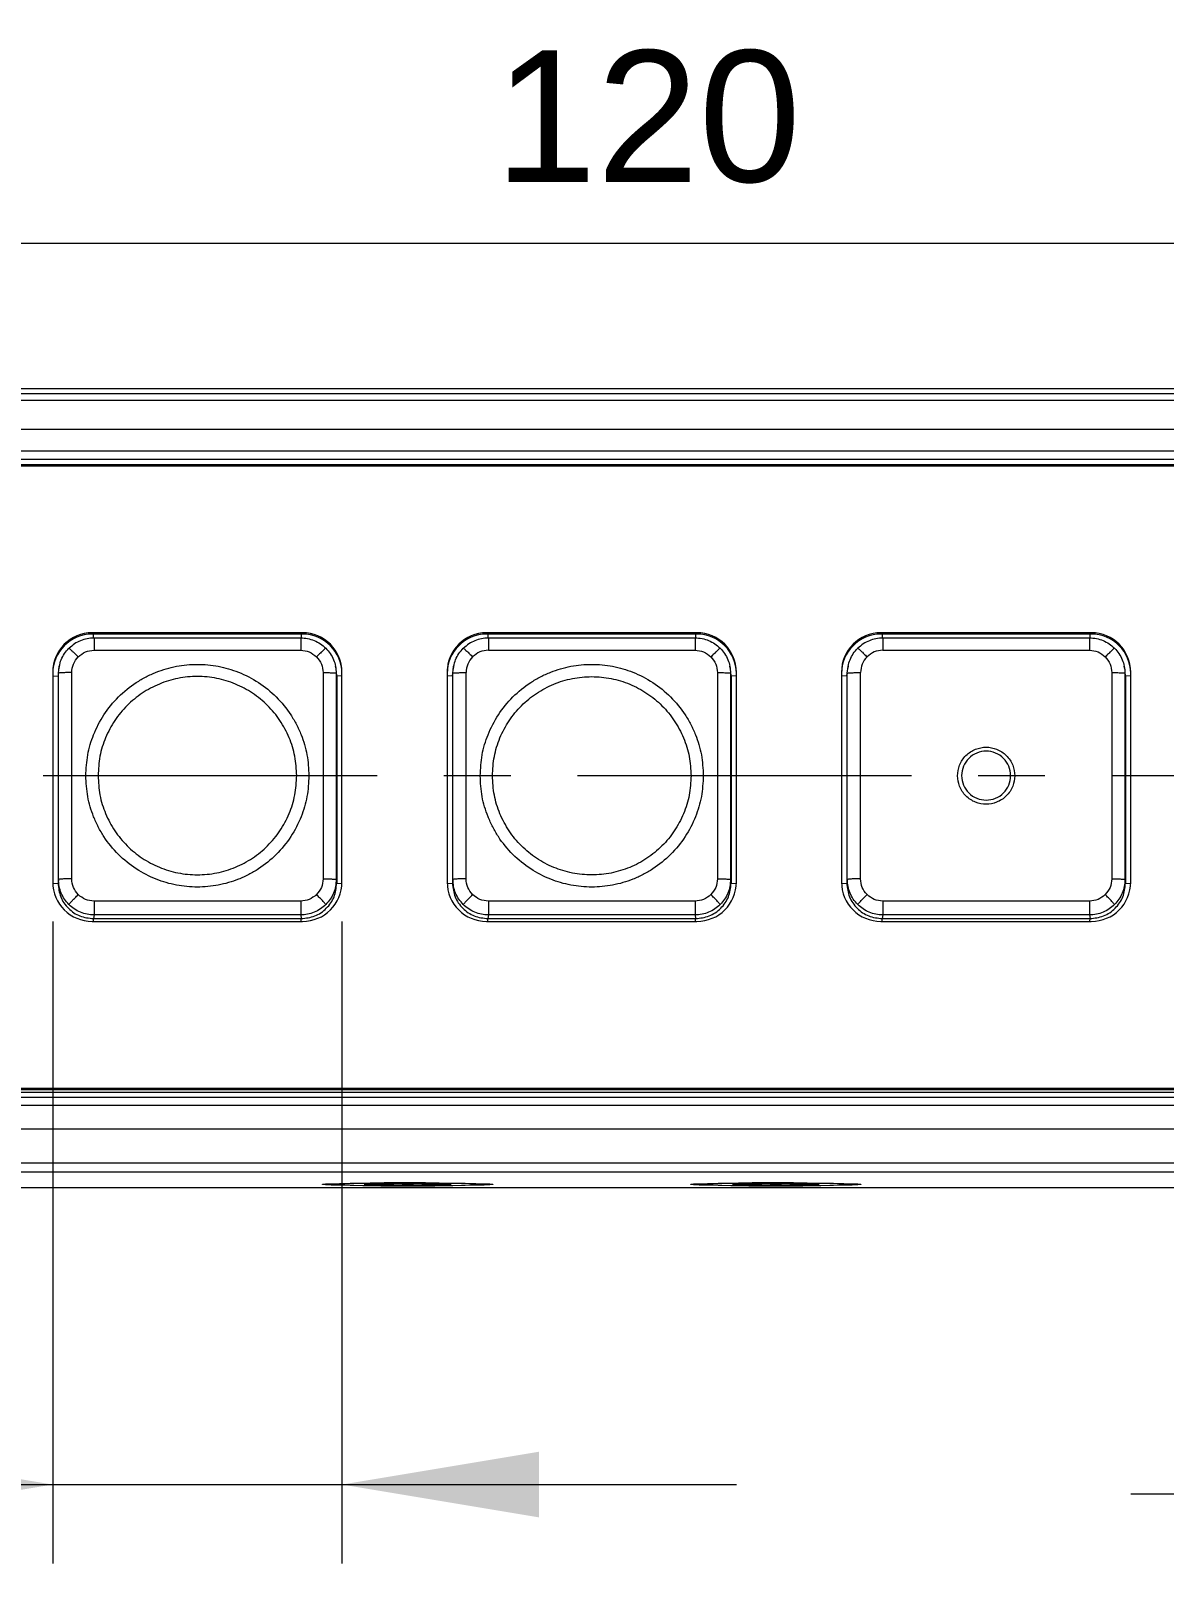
# Model space of a CAD drawing. Header units: millimetres. Extents: x -297 to 297, y -210 to 210.
# Drawn here: x -55.9 to -12.8, y -77.9 to -19.2 of the extents above; entities that cross this region are included whole.
import ezdxf

# ---------------------------------------------------------------- set-up
doc = ezdxf.new("R2010")
doc.units = ezdxf.units.MM
doc.linetypes.add('CENTERX2', pattern=[20.32, 12.7, -2.54, 2.54, -2.54])
doc.layers.get('0').update_dxf_attribs({"lineweight": 20})
doc.styles.add('标准', font='')
doc.styles.get('标准').set_extended_font_data('arial')
doc.dimstyles.new('标准', dxfattribs={"dimscale": 1.5, "dimtxt": 3.333333, "dimasz": 5, "dimexe": 2, "dimexo": 1, "dimgap": 1.5, "dimtad": 1, "dimdec": 1, "dimdsep": 46, "dimtxsty": '标准', "dimcen": 2.5, "dimdle": 10, "dimclrd": 256, "dimclre": 256, "dimclrt": 7, "dimadec": 0, "dimazin": 0, "dimtfac": 0.714286, "dimtdec": 1, "dimtmove": 0, "dimatfit": 3, "dimfxl": 0, "dimtolj": 1, "dimarcsym": 0})

# ---------------------------------------------------------------- blocks, each defined once
blk = doc.blocks.new('*X4')
at = {"lineweight": 0}
for points in [[(-94.551, -27.323), (-87.051, -26.073), (-87.051, -28.573)], [(25.37, -27.323), (17.87, -26.073), (17.87, -28.573)]]:
    blk.add_hatch(color=256, dxfattribs=at).paths.add_polyline_path(points, flags=0)
at = {"linetype": 'Continuous', "lineweight": 0}
for p, q in [((-94.551, -38.368), (-94.551, -24.323)), ((25.37, -38.368), (25.37, -24.323))]:
    blk.add_line(p, q, dxfattribs=at)
at = {"lineweight": 0}
blk.add_line((-94.551, -27.323), (25.37, -27.323), dxfattribs=at)
at = {"color": 7, "linetype": 'Continuous', "lineweight": 0, "insert": (-32.462, -22.522), "char_height": 5, "width": 21.1128, "attachment_point": 5, "style": '标准'}
blk.add_mtext('120', dxfattribs=at)
blk = doc.blocks.new('*X5')
at = {"lineweight": 0}
for points in [[(-55.091, -74.561), (-62.591, -73.311), (-62.591, -75.811)], [(-44.091, -74.561), (-36.591, -73.311), (-36.591, -75.811)]]:
    blk.add_hatch(color=256, dxfattribs=at).paths.add_polyline_path(points, flags=0)
at = {"linetype": 'Continuous', "lineweight": 0}
for p, q in [((-55.091, -53.128), (-55.091, -77.561)), ((-44.091, -53.128), (-44.091, -77.561))]:
    blk.add_line(p, q, dxfattribs=at)
at = {"lineweight": 0}
blk.add_line((-84.745, -74.561), (-29.091, -74.561), dxfattribs=at)
at = {"color": 7, "linetype": 'Continuous', "lineweight": 0, "insert": (-78.544, -69.76), "char_height": 5, "width": 24.80183, "attachment_point": 5, "style": '标准'}
blk.add_mtext('5-11', dxfattribs=at)
blk = doc.blocks.new('*X6')
at = {"lineweight": 0}
for points in [[(0.909, -74.933), (-6.591, -76.183), (-6.591, -73.683)], [(15.909, -74.933), (23.409, -76.183), (23.409, -73.683)]]:
    blk.add_hatch(color=256, dxfattribs=at).paths.add_polyline_path(points, flags=0)
at = {"linetype": 'Continuous', "lineweight": 0}
for p, q in [((0.909, -53.128), (0.909, -77.933)), ((15.909, -53.128), (15.909, -77.933))]:
    blk.add_line(p, q, dxfattribs=at)
at = {"lineweight": 0}
blk.add_line((30.909, -74.933), (-14.091, -74.933), dxfattribs=at)
at = {"color": 7, "linetype": 'Continuous', "lineweight": 0, "insert": (8.409, -70.131), "char_height": 5, "width": 27.21799, "attachment_point": 5, "style": '标准'}
blk.add_mtext('4-15', dxfattribs=at)

msp = doc.modelspace()

# ---------------------------------------------------------------- linework, layer by layer
at = {"color": 7, "linetype": 'Continuous', "lineweight": 15}
for p, q in [((18.372, -32.869), (-87.553, -32.869)), ((18.372, -32.87), (-87.553, -32.87)), ((-87.426, -33.039), (18.245, -33.039)), ((18.231, -33.31), (-87.412, -33.31)), ((-87.412, -34.402), (18.231, -34.402)), ((18.235, -35.753), (-87.418, -35.753)), ((-87.417, -35.543), (18.234, -35.543)), ((18.235, -35.24), (-87.416, -35.24)), ((18.209, -35.805), (-87.391, -35.805)), ((-45.591, -42.146), (-53.591, -42.146)), ((-53.591, -42.146), (-53.591, -42.198)), ((-45.591, -42.198), (-53.591, -42.198)), ((-45.591, -42.198), (-45.591, -42.146)), ((-30.591, -42.146), (-38.591, -42.146)), ((-38.591, -42.146), (-38.591, -42.198)), ((-30.591, -42.198), (-38.591, -42.198)), ((-30.591, -42.198), (-30.591, -42.146)), ((-15.591, -42.146), (-23.591, -42.146)), ((-23.591, -42.146), (-23.591, -42.198)), ((-15.591, -42.198), (-23.591, -42.198)), ((-15.591, -42.198), (-15.591, -42.146)), ((-53.52, -42.34), (-53.52, -42.355)), ((-53.52, -42.34), (-45.661, -42.34)), ((-53.52, -42.813), (-45.661, -42.813)), ((-45.661, -42.34), (-45.661, -42.813)), ((-38.52, -42.355), (-38.52, -42.34)), ((-38.52, -42.34), (-30.661, -42.34)), ((-38.52, -42.813), (-30.661, -42.813)), ((-30.661, -42.34), (-30.661, -42.813)), ((-23.52, -42.355), (-23.52, -42.34)), ((-23.52, -42.34), (-15.661, -42.34)), ((-23.52, -42.813), (-15.661, -42.813)), ((-15.661, -42.34), (-15.661, -42.813)), ((-54.844, -43.423), (-54.865, -43.525)), ((-44.316, -43.525), (-44.337, -43.423)), ((-39.844, -43.423), (-39.865, -43.526)), ((-29.316, -43.526), (-29.337, -43.423)), ((-24.844, -43.423), (-24.865, -43.526)), ((-14.316, -43.526), (-14.337, -43.423)), ((-55.091, -43.644), (-55.091, -51.633)), ((-54.891, -43.788), (-54.891, -51.677)), ((-54.87, -51.537), (-54.87, -43.688)), ((-54.37, -51.511), (-54.37, -43.662)), ((-44.811, -43.662), (-44.811, -51.511)), ((-44.311, -43.688), (-44.311, -51.537)), ((-44.311, -43.688), (-44.291, -43.788)), ((-44.291, -43.788), (-44.291, -51.677)), ((-44.091, -51.633), (-44.091, -43.644)), ((-40.091, -43.644), (-40.091, -51.633)), ((-39.891, -43.788), (-39.87, -43.688)), ((-39.891, -43.788), (-39.891, -51.677)), ((-39.87, -51.537), (-39.87, -43.688)), ((-39.37, -51.511), (-39.37, -43.662)), ((-29.811, -43.662), (-29.811, -51.511)), ((-29.311, -43.688), (-29.311, -51.537)), ((-29.311, -43.688), (-29.291, -43.788)), ((-29.291, -43.788), (-29.291, -51.677)), ((-29.091, -51.633), (-29.091, -43.644)), ((-25.091, -43.644), (-25.091, -51.633)), ((-24.891, -43.788), (-24.87, -43.688)), ((-24.891, -43.788), (-24.891, -51.677)), ((-24.87, -51.537), (-24.87, -43.688)), ((-24.37, -51.511), (-24.37, -43.662)), ((-14.811, -43.662), (-14.811, -51.511)), ((-14.311, -43.688), (-14.311, -51.537)), ((-14.311, -43.688), (-14.291, -43.788)), ((-14.291, -43.788), (-14.291, -51.677)), ((-14.091, -51.633), (-14.091, -43.644)), ((-54.87, -51.537), (-54.891, -51.677)), ((-44.311, -51.537), (-44.291, -51.677)), ((-39.87, -51.537), (-39.891, -51.677)), ((-29.311, -51.537), (-29.291, -51.677)), ((-24.87, -51.537), (-24.891, -51.677)), ((-14.311, -51.537), (-14.291, -51.677)), ((-53.52, -52.36), (-53.52, -52.885)), ((-45.661, -52.36), (-53.52, -52.36)), ((-45.661, -52.36), (-45.661, -52.885)), ((-38.52, -52.36), (-38.52, -52.885)), ((-30.661, -52.36), (-38.52, -52.36)), ((-30.661, -52.36), (-30.661, -52.885)), ((-23.52, -52.36), (-23.52, -52.885)), ((-15.661, -52.36), (-23.52, -52.36)), ((-15.661, -52.36), (-15.661, -52.885)), ((-53.591, -53.131), (-45.591, -53.131)), ((-53.52, -52.885), (-53.541, -53.026)), ((-53.541, -53.026), (-45.64, -53.026)), ((-45.661, -52.885), (-53.52, -52.885)), ((-45.661, -52.885), (-45.64, -53.026)), ((-38.591, -53.131), (-30.591, -53.131)), ((-38.52, -52.885), (-38.541, -53.026)), ((-38.541, -53.026), (-30.64, -53.026)), ((-30.661, -52.885), (-38.52, -52.885)), ((-30.661, -52.885), (-30.64, -53.026)), ((-23.591, -53.131), (-15.591, -53.131)), ((-23.52, -52.885), (-23.541, -53.026)), ((-23.541, -53.026), (-15.64, -53.026)), ((-15.661, -52.885), (-23.52, -52.885)), ((-15.661, -52.885), (-15.64, -53.026)), ((-87.391, -59.472), (18.209, -59.472)), ((-87.391, -59.524), (18.209, -59.524)), ((18.195, -59.637), (-87.37, -59.637)), ((18.195, -59.826), (-87.37, -59.826)), ((-87.37, -60.129), (18.193, -60.129)), ((18.189, -61.035), (-87.37, -61.035)), ((18.207, -62.679), (-87.388, -62.679)), ((-87.37, -62.313), (18.189, -62.313)), ((-88.26, -63.261), (19.079, -63.261)), ((-42.815, -63.117), (-43.242, -63.129)), ((-43.242, -63.129), (-42.142, -63.141)), ((-42.142, -63.141), (-42.836, -63.16)), ((-42.836, -63.16), (-42.159, -63.167)), ((-41.716, -63.129), (-42.815, -63.117)), ((-42.159, -63.141), (-42.159, -63.167)), ((-42.159, -63.167), (-41.465, -63.148)), ((-42.142, -63.124), (-42.142, -63.141)), ((-41.022, -63.11), (-41.716, -63.129)), ((-41.465, -63.122), (-41.465, -63.148)), ((-41.465, -63.148), (-40.366, -63.16)), ((-41.039, -63.11), (-41.039, -63.136)), ((-41.039, -63.136), (-40.345, -63.117)), ((-39.939, -63.149), (-41.039, -63.136)), ((-40.345, -63.117), (-41.022, -63.11)), ((-40.366, -63.144), (-40.366, -63.16)), ((-40.366, -63.16), (-39.939, -63.149)), ((-28.815, -63.117), (-29.242, -63.129)), ((-29.242, -63.129), (-28.142, -63.141)), ((-28.142, -63.141), (-28.836, -63.16)), ((-28.836, -63.16), (-28.159, -63.167)), ((-27.716, -63.129), (-28.815, -63.117)), ((-28.159, -63.141), (-28.159, -63.167)), ((-28.159, -63.167), (-27.465, -63.148)), ((-28.142, -63.124), (-28.142, -63.141)), ((-27.022, -63.11), (-27.716, -63.129)), ((-27.465, -63.122), (-27.465, -63.148)), ((-27.465, -63.148), (-26.366, -63.16)), ((-27.039, -63.11), (-27.039, -63.136)), ((-27.039, -63.136), (-26.345, -63.117)), ((-25.939, -63.149), (-27.039, -63.136)), ((-26.345, -63.117), (-27.022, -63.11)), ((-26.366, -63.144), (-26.366, -63.16)), ((-26.366, -63.16), (-25.939, -63.149))]:
    msp.add_line(p, q, dxfattribs=at)
at = {"color": 8, "linetype": 'Continuous', "lineweight": 15}
for p, q in [((-53.54, -42.33), (-53.54, -42.198)), ((-45.641, -42.198), (-45.641, -42.33)), ((-38.54, -42.198), (-38.54, -42.33)), ((-30.641, -42.198), (-30.641, -42.33)), ((-23.54, -42.198), (-23.54, -42.33)), ((-15.641, -42.198), (-15.641, -42.33)), ((-53.52, -42.355), (-53.52, -42.813)), ((-38.52, -42.355), (-38.52, -42.813)), ((-23.52, -42.355), (-23.52, -42.813)), ((-54.87, -43.688), (-54.844, -43.425)), ((-39.87, -43.688), (-39.844, -43.425)), ((-24.87, -43.688), (-24.844, -43.425)), ((-55.091, -43.799), (-54.891, -43.788)), ((-44.091, -43.799), (-44.291, -43.788)), ((-39.891, -43.788), (-40.091, -43.799)), ((-29.091, -43.799), (-29.291, -43.788)), ((-24.891, -43.788), (-25.091, -43.799)), ((-14.091, -43.799), (-14.291, -43.788)), ((-55.091, -51.687), (-54.891, -51.677)), ((-44.291, -51.677), (-44.091, -51.687)), ((-40.091, -51.687), (-39.891, -51.677)), ((-29.291, -51.677), (-29.091, -51.687)), ((-25.091, -51.687), (-24.891, -51.677)), ((-14.291, -51.677), (-14.091, -51.687)), ((-53.54, -53.131), (-53.541, -53.026)), ((-45.641, -53.131), (-45.64, -53.026)), ((-38.54, -53.131), (-38.541, -53.026)), ((-30.641, -53.131), (-30.64, -53.026)), ((-23.54, -53.131), (-23.541, -53.026)), ((-15.641, -53.131), (-15.64, -53.026)), ((-44.325, -63.138), (-44.32, -63.142)), ((-30.325, -63.138), (-30.32, -63.142))]:
    msp.add_line(p, q, dxfattribs=at)
at = {"color": 7, "linetype": 'CENTERX2', "lineweight": 0}
msp.add_line((-96.092, -47.583), (27.27, -47.583), dxfattribs=at)
at = {"color": 7, "linetype": 'Continuous', "lineweight": 15}
for points in [[(-41.591, -63.082), (-40.993, -63.083), (-40.416, -63.086), (-39.88, -63.09), (-39.401, -63.097), (-38.997, -63.104), (-38.681, -63.113), (-38.465, -63.123), (-38.354, -63.133), (-38.354, -63.144), (-38.465, -63.154), (-38.681, -63.164), (-38.997, -63.173), (-39.401, -63.181), (-39.88, -63.187), (-40.416, -63.191), (-40.993, -63.194), (-41.591, -63.195), (-42.188, -63.194), (-42.765, -63.191), (-43.301, -63.187), (-43.78, -63.181), (-44.184, -63.173), (-44.5, -63.164), (-44.716, -63.154), (-44.827, -63.144), (-44.827, -63.133), (-44.716, -63.123), (-44.5, -63.113), (-44.184, -63.104), (-43.78, -63.097), (-43.301, -63.09), (-42.765, -63.086), (-42.188, -63.083), (-41.591, -63.082)], [(-27.591, -63.082), (-26.993, -63.083), (-26.416, -63.086), (-25.88, -63.09), (-25.401, -63.097), (-24.997, -63.104), (-24.681, -63.113), (-24.465, -63.123), (-24.354, -63.133), (-24.354, -63.144), (-24.465, -63.154), (-24.681, -63.164), (-24.997, -63.173), (-25.401, -63.181), (-25.88, -63.187), (-26.416, -63.191), (-26.993, -63.194), (-27.591, -63.195), (-28.188, -63.194), (-28.765, -63.191), (-29.301, -63.187), (-29.78, -63.181), (-30.184, -63.173), (-30.5, -63.164), (-30.716, -63.154), (-30.827, -63.144), (-30.827, -63.133), (-30.716, -63.123), (-30.5, -63.113), (-30.184, -63.104), (-29.78, -63.097), (-29.301, -63.09), (-28.765, -63.086), (-28.188, -63.083), (-27.591, -63.082)]]:
    msp.add_lwpolyline(points, dxfattribs=at)
at = {"color": 8, "linetype": 'Continuous', "lineweight": 15}
for points in [[(-38.858, -63.141), (-38.856, -63.139), (-38.909, -63.129), (-38.97, -63.125)], [(-24.858, -63.141), (-24.856, -63.139), (-24.909, -63.129), (-24.97, -63.125)]]:
    msp.add_lwpolyline(points, dxfattribs=at)
at = {"color": 7, "linetype": 'Continuous', "lineweight": 15}
for centre, radius, start, end in [((-53.592, -43.645), 1.499, 89.96077, 179.96061), ((-53.592, -43.697), 1.499, 89.96075, 179.96062), ((-45.589, -43.645), 1.499, 0.03936, 90.03923), ((-45.589, -43.697), 1.499, 0.03934, 90.03925), ((-38.592, -43.645), 1.499, 89.96076, 179.96067), ((-38.592, -43.697), 1.499, 89.96074, 179.96068), ((-30.589, -43.645), 1.499, 0.03933, 90.03924), ((-30.589, -43.697), 1.499, 0.03932, 90.03926), ((-23.592, -43.645), 1.499, 89.96077, 179.96064), ((-23.592, -43.697), 1.499, 89.96075, 179.96066), ((-15.589, -43.645), 1.499, 0.03939, 90.03923), ((-15.589, -43.697), 1.499, 0.03938, 90.03925), ((-53.592, -51.632), 1.499, 180.03938, 270.03924), ((-45.589, -51.632), 1.499, 269.96076, 359.96065), ((-38.592, -51.632), 1.499, 180.03932, 270.03925), ((-30.589, -51.632), 1.499, 269.96075, 359.96068), ((-23.592, -51.632), 1.499, 180.03935, 270.03924), ((-15.589, -51.632), 1.499, 269.96076, 359.96062), ((-41.675, -121.573), 58.495, 88.48811, 92.59639), ((-41.601, 2.931), 66.129, 267.64382, 272.37767), ((-40.234, -92.811), 29.713, 87.56073, 89.80298), ((-27.675, -121.573), 58.495, 88.48811, 92.59639), ((-27.601, 2.931), 66.129, 267.64382, 272.37767), ((-26.234, -92.811), 29.713, 87.56074, 89.80298)]:
    msp.add_arc(centre, radius, start, end, dxfattribs=at)
for centre, start_param, end_param in [((-53.591, -43.699), 0, 1.570796), ((-45.591, -43.699), 4.712389, 6.283185), ((-38.591, -43.699), 0, 1.570796), ((-30.591, -43.699), 4.712389, 6.283185), ((-23.591, -43.699), 0, 1.570796), ((-15.591, -43.699), 4.712389, 6.283185)]:
    msp.add_ellipse(centre, major_axis=(0, 1.501), ratio=0.999505, start_param=start_param, end_param=end_param, dxfattribs=at)
for points, knots in [([(-54.844, -43.425), (-54.822, -43.339), (-54.778, -43.168), (-54.651, -42.932), (-54.534, -42.8), (-54.475, -42.734)], [0, 0, 0, 0, 146.177572, 292.355074, 438.533016, 438.533016, 438.533016, 438.533016]), ([(-54.475, -42.734), (-54.468, -42.738), (-54.453, -42.745), (-54.359, -42.83), (-54.243, -42.941), (-54.162, -43.021), (-54.121, -43.061)], [0, 0, 0, 0, 153.736621, 307.371259, 428.573171, 549.703902, 549.703902, 549.703902, 549.703902]), ([(-53.52, -42.346), (-53.608, -42.351), (-53.783, -42.361), (-54.035, -42.441), (-54.27, -42.562), (-54.401, -42.679), (-54.467, -42.737)], [0, 0, 0, 0, 136.649796, 273.29645, 409.956512, 546.646532, 546.646532, 546.646532, 546.646532]), ([(-54.121, -43.061), (-54.034, -42.99), (-53.858, -42.848), (-53.633, -42.824), (-53.52, -42.813)], [0, 0, 0, 0, 154.171976, 308.346645, 308.346645, 308.346645, 308.346645]), ([(-45.661, -42.34), (-45.572, -42.344), (-45.395, -42.354), (-45.141, -42.435), (-44.904, -42.558), (-44.772, -42.675), (-44.706, -42.734)], [0, 0, 0, 0, 122.162392, 244.324118, 366.486299, 488.648618, 488.648618, 488.648618, 488.648618]), ([(-45.661, -42.813), (-45.548, -42.824), (-45.323, -42.848), (-45.147, -42.99), (-45.06, -43.061)], [0, 0, 0, 0, 138.440389, 276.877655, 276.877655, 276.877655, 276.877655]), ([(-44.706, -42.734), (-44.713, -42.738), (-44.728, -42.745), (-44.822, -42.83), (-44.938, -42.941), (-45.019, -43.021), (-45.06, -43.061)], [0, 0, 0, 0, 135.994338, 271.898366, 379.113014, 486.263927, 486.263927, 486.263927, 486.263927]), ([(-44.706, -42.734), (-44.647, -42.8), (-44.529, -42.932), (-44.406, -43.169), (-44.326, -43.423), (-44.316, -43.599), (-44.311, -43.688)], [0, 0, 0, 0, 121.93523, 243.870568, 365.805762, 487.741167, 487.741167, 487.741167, 487.741167]), ([(-39.844, -43.425), (-39.822, -43.339), (-39.778, -43.168), (-39.651, -42.932), (-39.534, -42.8), (-39.475, -42.734)], [0, 0, 0, 0, 119.683326, 239.366732, 359.050033, 359.050033, 359.050033, 359.050033]), ([(-39.475, -42.734), (-39.468, -42.738), (-39.453, -42.745), (-39.359, -42.83), (-39.243, -42.941), (-39.162, -43.021), (-39.121, -43.061)], [0, 0, 0, 0, 127.821725, 255.558732, 356.329986, 457.041674, 457.041674, 457.041674, 457.041674]), ([(-38.52, -42.346), (-38.608, -42.351), (-38.783, -42.361), (-39.035, -42.441), (-39.27, -42.562), (-39.401, -42.679), (-39.467, -42.737)], [0, 0, 0, 0, 113.40444, 226.806073, 340.218655, 453.656587, 453.656587, 453.656587, 453.656587]), ([(-38.52, -42.813), (-38.633, -42.824), (-38.858, -42.848), (-39.034, -42.99), (-39.121, -43.061)], [0, 0, 0, 0, 128.291947, 256.581149, 256.581149, 256.581149, 256.581149]), ([(-30.661, -42.34), (-30.572, -42.344), (-30.395, -42.354), (-30.141, -42.435), (-29.904, -42.558), (-29.772, -42.675), (-29.706, -42.734)], [0, 0, 0, 0, 105.164675, 210.329137, 315.493815, 420.658468, 420.658468, 420.658468, 420.658468]), ([(-30.661, -42.813), (-30.548, -42.824), (-30.323, -42.848), (-30.147, -42.99), (-30.06, -43.061)], [0, 0, 0, 0, 119.575141, 239.147725, 239.147725, 239.147725, 239.147725]), ([(-29.706, -42.734), (-29.713, -42.738), (-29.728, -42.745), (-29.822, -42.83), (-29.938, -42.941), (-30.019, -43.021), (-30.06, -43.061)], [0, 0, 0, 0, 117.700125, 235.322241, 328.113893, 420.850698, 420.850698, 420.850698, 420.850698]), ([(-29.706, -42.734), (-29.647, -42.8), (-29.529, -42.932), (-29.406, -43.169), (-29.326, -43.423), (-29.316, -43.599), (-29.311, -43.688)], [0, 0, 0, 0, 106.011929, 212.023951, 318.035902, 424.048001, 424.048001, 424.048001, 424.048001]), ([(-24.844, -43.425), (-24.822, -43.339), (-24.778, -43.168), (-24.651, -42.932), (-24.534, -42.8), (-24.475, -42.734)], [0, 0, 0, 0, 105.004455, 210.009035, 315.013522, 315.013522, 315.013522, 315.013522]), ([(-24.475, -42.734), (-24.468, -42.738), (-24.453, -42.745), (-24.359, -42.83), (-24.243, -42.941), (-24.162, -43.021), (-24.121, -43.061)], [0, 0, 0, 0, 115.098859, 230.121285, 320.862442, 411.549658, 411.549658, 411.549658, 411.549658]), ([(-23.52, -42.346), (-23.608, -42.351), (-23.783, -42.361), (-24.035, -42.441), (-24.27, -42.562), (-24.401, -42.679), (-24.467, -42.737)], [0, 0, 0, 0, 102.038973, 204.075239, 306.121198, 408.190126, 408.190126, 408.190126, 408.190126]), ([(-23.52, -42.813), (-23.633, -42.824), (-23.858, -42.848), (-24.034, -42.99), (-24.121, -43.061)], [0, 0, 0, 0, 116.059721, 232.116823, 232.116823, 232.116823, 232.116823]), ([(-15.661, -42.34), (-15.572, -42.344), (-15.395, -42.354), (-15.141, -42.435), (-14.904, -42.558), (-14.772, -42.675), (-14.706, -42.734)], [0, 0, 0, 0, 103.213763, 206.428019, 309.641645, 412.855426, 412.855426, 412.855426, 412.855426]), ([(-15.661, -42.813), (-15.548, -42.824), (-15.323, -42.848), (-15.147, -42.99), (-15.06, -43.061)], [0, 0, 0, 0, 117.61198, 235.221906, 235.221906, 235.221906, 235.221906]), ([(-14.706, -42.734), (-14.713, -42.738), (-14.728, -42.745), (-14.822, -42.83), (-14.938, -42.941), (-15.019, -43.021), (-15.06, -43.061)], [0, 0, 0, 0, 116.4616, 232.845942, 324.661207, 416.422549, 416.422549, 416.422549, 416.422549]), ([(-14.706, -42.734), (-14.647, -42.8), (-14.529, -42.932), (-14.406, -43.169), (-14.326, -43.423), (-14.316, -43.599), (-14.311, -43.688)], [0, 0, 0, 0, 105.289366, 210.578416, 315.867515, 421.156834, 421.156834, 421.156834, 421.156834]), ([(-54.37, -43.662), (-54.359, -43.549), (-54.336, -43.324), (-54.193, -43.149), (-54.121, -43.061)], [0, 0, 0, 0, 155.397193, 310.791164, 310.791164, 310.791164, 310.791164]), ([(-53.833, -47.586), (-53.819, -47.32), (-53.79, -46.787), (-53.551, -45.999), (-53.164, -45.247), (-52.612, -44.569), (-52.045, -44.109), (-51.546, -43.818), (-51.043, -43.589), (-50.39, -43.398), (-49.591, -43.325), (-48.791, -43.398), (-48.001, -43.629), (-47.248, -44.019), (-46.569, -44.569), (-46.109, -45.136), (-45.817, -45.634), (-45.589, -46.136), (-45.39, -46.787), (-45.362, -47.32), (-45.348, -47.586)], [0, 0, 0, 0, 136.657599, 273.268023, 419.709677, 569.259359, 718.808725, 792.078574, 865.43843, 1002.02847, 1138.709068, 1275.298881, 1411.979447, 1558.42127, 1707.97076, 1857.52024, 1930.790161, 2004.15007, 2140.716466, 2277.419646, 2277.419646, 2277.419646, 2277.419646]), ([(-45.06, -43.061), (-44.988, -43.149), (-44.845, -43.324), (-44.822, -43.549), (-44.811, -43.662)], [0, 0, 0, 0, 138.34829, 276.699447, 276.699447, 276.699447, 276.699447]), ([(-39.121, -43.061), (-39.193, -43.149), (-39.336, -43.324), (-39.359, -43.549), (-39.37, -43.662)], [0, 0, 0, 0, 129.82394, 259.65081, 259.65081, 259.65081, 259.65081]), ([(-38.833, -47.586), (-38.819, -47.32), (-38.79, -46.787), (-38.551, -45.999), (-38.164, -45.247), (-37.612, -44.569), (-37.045, -44.109), (-36.546, -43.818), (-36.043, -43.589), (-35.39, -43.398), (-34.591, -43.325), (-33.791, -43.398), (-33.001, -43.629), (-32.248, -44.019), (-31.569, -44.569), (-31.109, -45.136), (-30.817, -45.634), (-30.589, -46.136), (-30.39, -46.787), (-30.362, -47.32), (-30.348, -47.586)], [0, 0, 0, 0, 116.9836, 233.926721, 359.285897, 487.305392, 615.324872, 678.0464, 740.845009, 857.770593, 974.773861, 1091.699457, 1208.702756, 1334.061937, 1462.081418, 1590.100912, 1652.822419, 1715.62104, 1832.526548, 1949.549148, 1949.549148, 1949.549148, 1949.549148]), ([(-30.06, -43.061), (-29.988, -43.149), (-29.845, -43.324), (-29.822, -43.549), (-29.811, -43.662)], [0, 0, 0, 0, 120.215697, 240.434106, 240.434106, 240.434106, 240.434106]), ([(-24.121, -43.061), (-24.193, -43.149), (-24.336, -43.324), (-24.359, -43.549), (-24.37, -43.662)], [0, 0, 0, 0, 117.425366, 234.853166, 234.853166, 234.853166, 234.853166]), ([(-15.06, -43.061), (-14.988, -43.149), (-14.845, -43.324), (-14.822, -43.549), (-14.811, -43.662)], [0, 0, 0, 0, 119.083214, 238.168897, 238.168897, 238.168897, 238.168897]), ([(-54.37, -43.662), (-54.436, -43.662), (-54.566, -43.663), (-54.731, -43.669), (-54.846, -43.677), (-54.862, -43.684), (-54.87, -43.688)], [0, 0, 0, 0, 138.824764, 277.650809, 416.475036, 555.300567, 555.300567, 555.300567, 555.300567]), ([(-45.813, -47.583), (-45.827, -47.336), (-45.855, -46.843), (-46.08, -46.13), (-46.429, -45.474), (-46.902, -44.899), (-47.478, -44.426), (-48.136, -44.076), (-48.849, -43.859), (-49.591, -43.787), (-50.332, -43.859), (-51.045, -44.076), (-51.703, -44.426), (-52.279, -44.899), (-52.752, -45.474), (-53.101, -46.13), (-53.326, -46.843), (-53.354, -47.336), (-53.368, -47.583)], [0, 0, 0, 0, 123.273674, 246.54731, 369.820936, 493.094609, 616.368282, 739.641918, 862.915583, 986.189149, 1109.46287, 1232.736534, 1356.010308, 1479.28386, 1602.557435, 1725.831134, 1849.104815, 1972.378489, 1972.378489, 1972.378489, 1972.378489]), ([(-44.811, -43.662), (-44.745, -43.662), (-44.615, -43.663), (-44.45, -43.669), (-44.335, -43.677), (-44.319, -43.684), (-44.311, -43.688)], [0, 0, 0, 0, 122.467636, 244.935826, 367.402413, 489.870029, 489.870029, 489.870029, 489.870029]), ([(-39.87, -43.688), (-39.862, -43.684), (-39.846, -43.677), (-39.731, -43.669), (-39.566, -43.663), (-39.436, -43.662), (-39.37, -43.662)], [0, 0, 0, 0, 115.978926, 231.956607, 347.935963, 463.914794, 463.914794, 463.914794, 463.914794]), ([(-38.368, -47.589), (-38.354, -47.342), (-38.326, -46.848), (-38.101, -46.136), (-37.752, -45.48), (-37.279, -44.904), (-36.703, -44.432), (-36.045, -44.081), (-35.332, -43.865), (-34.591, -43.792), (-33.849, -43.865), (-33.136, -44.081), (-32.478, -44.432), (-31.902, -44.904), (-31.429, -45.48), (-31.08, -46.136), (-30.855, -46.848), (-30.827, -47.342), (-30.813, -47.589)], [0, 0, 0, 0, 108.285889, 216.57175, 324.857632, 433.1435, 541.429366, 649.715256, 758.001144, 866.287016, 974.572888, 1082.858775, 1191.144666, 1299.430532, 1407.7164, 1516.002282, 1624.288143, 1732.574032, 1732.574032, 1732.574032, 1732.574032]), ([(-29.811, -43.662), (-29.745, -43.662), (-29.615, -43.663), (-29.45, -43.669), (-29.335, -43.677), (-29.319, -43.684), (-29.311, -43.688)], [0, 0, 0, 0, 106.960829, 213.922142, 320.88191, 427.842826, 427.842826, 427.842826, 427.842826]), ([(-24.87, -43.688), (-24.862, -43.684), (-24.846, -43.677), (-24.731, -43.669), (-24.566, -43.663), (-24.436, -43.662), (-24.37, -43.662)], [0, 0, 0, 0, 104.865462, 209.730041, 314.595993, 419.461471, 419.461471, 419.461471, 419.461471]), ([(-14.811, -43.662), (-14.745, -43.662), (-14.615, -43.663), (-14.45, -43.669), (-14.335, -43.677), (-14.319, -43.684), (-14.311, -43.688)], [0, 0, 0, 0, 106.607604, 213.216193, 319.823385, 426.431578, 426.431578, 426.431578, 426.431578]), ([(-20.677, -47.586), (-20.662, -47.45), (-20.64, -47.239), (-20.504, -46.986), (-20.364, -46.814), (-20.191, -46.673), (-19.938, -46.542), (-19.591, -46.475), (-19.243, -46.542), (-18.99, -46.673), (-18.817, -46.814), (-18.677, -46.986), (-18.541, -47.239), (-18.519, -47.45), (-18.504, -47.586)], [0, 0, 0, 0, 149.044402, 230.039878, 311.231526, 392.226939, 473.418608, 622.462995, 771.507382, 852.503014, 933.694587, 1014.690221, 1095.881915, 1244.926317, 1244.926317, 1244.926317, 1244.926317]), ([(-18.658, -47.584), (-18.672, -47.462), (-18.7, -47.218), (-18.916, -46.909), (-19.224, -46.701), (-19.591, -46.629), (-19.957, -46.701), (-20.265, -46.909), (-20.481, -47.218), (-20.509, -47.462), (-20.523, -47.584)], [0, 0, 0, 0, 106.211591, 212.42313, 318.634717, 424.846503, 531.058021, 637.269609, 743.481147, 849.692738, 849.692738, 849.692738, 849.692738]), ([(-45.348, -47.586), (-45.362, -47.853), (-45.391, -48.385), (-45.63, -49.173), (-46.017, -49.926), (-46.569, -50.603), (-47.137, -51.064), (-47.635, -51.355), (-48.138, -51.583), (-48.791, -51.774), (-49.59, -51.848), (-50.39, -51.774), (-51.18, -51.543), (-51.933, -51.154), (-52.612, -50.604), (-53.073, -50.037), (-53.364, -49.539), (-53.592, -49.036), (-53.791, -48.385), (-53.819, -47.853), (-53.833, -47.586)], [0, 0, 0, 0, 141.074835, 282.100906, 433.276207, 587.65959, 742.043014, 817.681166, 893.412422, 1034.417188, 1175.515754, 1316.520605, 1457.619443, 1608.794604, 1763.1779, 1917.56149, 1993.19957, 2068.930733, 2209.911498, 2351.033397, 2351.033397, 2351.033397, 2351.033397]), ([(-53.368, -47.583), (-53.354, -47.83), (-53.326, -48.324), (-53.101, -49.036), (-52.752, -49.693), (-52.279, -50.268), (-51.703, -50.74), (-51.045, -51.091), (-50.332, -51.307), (-49.591, -51.38), (-48.849, -51.307), (-48.136, -51.091), (-47.478, -50.74), (-46.902, -50.268), (-46.429, -49.693), (-46.08, -49.036), (-45.855, -48.324), (-45.827, -47.83), (-45.813, -47.583)], [0, 0, 0, 0, 132.552524, 265.105146, 397.657719, 530.210178, 662.762613, 795.315285, 927.86784, 1060.420451, 1192.972897, 1325.525452, 1458.077977, 1590.63054, 1723.183105, 1855.735599, 1988.288173, 2120.840697, 2120.840697, 2120.840697, 2120.840697]), ([(-30.348, -47.586), (-30.362, -47.853), (-30.391, -48.385), (-30.63, -49.173), (-31.017, -49.926), (-31.569, -50.603), (-32.137, -51.064), (-32.635, -51.355), (-33.138, -51.583), (-33.791, -51.774), (-34.59, -51.848), (-35.39, -51.774), (-36.18, -51.543), (-36.933, -51.154), (-37.612, -50.604), (-38.073, -50.037), (-38.364, -49.539), (-38.592, -49.036), (-38.791, -48.385), (-38.819, -47.853), (-38.833, -47.586)], [0, 0, 0, 0, 126.346189, 252.648705, 388.040824, 526.306131, 664.571452, 732.312781, 800.137394, 926.420935, 1052.788378, 1179.071935, 1305.439401, 1440.831509, 1579.096829, 1717.362136, 1785.103461, 1852.928089, 1979.189947, 2105.578307, 2105.578307, 2105.578307, 2105.578307]), ([(-30.813, -47.589), (-30.827, -47.836), (-30.855, -48.33), (-31.08, -49.042), (-31.429, -49.699), (-31.902, -50.274), (-32.478, -50.746), (-33.136, -51.097), (-33.849, -51.313), (-34.591, -51.386), (-35.332, -51.313), (-36.045, -51.097), (-36.703, -50.746), (-37.279, -50.274), (-37.752, -49.699), (-38.101, -49.042), (-38.326, -48.33), (-38.354, -47.836), (-38.368, -47.589)], [0, 0, 0, 0, 115.869725, 231.739506, 347.609243, 463.478979, 579.348715, 695.218477, 811.088235, 926.957977, 1042.827719, 1158.697477, 1274.567239, 1390.436974, 1506.306711, 1622.176448, 1738.046229, 1853.915954, 1853.915954, 1853.915954, 1853.915954]), ([(-18.504, -47.586), (-18.519, -47.723), (-18.541, -47.933), (-18.677, -48.186), (-18.817, -48.358), (-18.99, -48.5), (-19.243, -48.63), (-19.591, -48.697), (-19.938, -48.63), (-20.191, -48.5), (-20.364, -48.359), (-20.504, -48.186), (-20.64, -47.933), (-20.662, -47.723), (-20.677, -47.586)], [0, 0, 0, 0, 154.2113, 238.014766, 322.020817, 405.824059, 489.83065, 644.041861, 798.253073, 882.056224, 966.062398, 1049.865922, 1133.872179, 1288.083479, 1288.083479, 1288.083479, 1288.083479]), ([(-20.523, -47.584), (-20.509, -47.706), (-20.481, -47.95), (-20.265, -48.26), (-19.957, -48.467), (-19.591, -48.539), (-19.224, -48.467), (-18.916, -48.26), (-18.7, -47.95), (-18.672, -47.706), (-18.658, -47.584)], [0, 0, 0, 0, 109.449775, 218.899439, 328.349221, 437.798914, 547.248882, 656.698664, 766.148328, 875.598103, 875.598103, 875.598103, 875.598103]), ([(-54.37, -51.511), (-54.436, -51.511), (-54.566, -51.512), (-54.731, -51.518), (-54.846, -51.527), (-54.862, -51.533), (-54.87, -51.537)], [0, 0, 0, 0, 147.433759, 294.866774, 442.301755, 589.73578, 589.73578, 589.73578, 589.73578]), ([(-54.475, -52.49), (-54.534, -52.424), (-54.652, -52.292), (-54.775, -52.055), (-54.855, -51.801), (-54.865, -51.625), (-54.87, -51.537)], [0, 0, 0, 0, 148.370192, 296.740016, 445.11006, 593.480152, 593.480152, 593.480152, 593.480152]), ([(-54.121, -52.111), (-54.193, -52.023), (-54.336, -51.848), (-54.359, -51.623), (-54.37, -51.511)], [0, 0, 0, 0, 165.926755, 331.856436, 331.856436, 331.856436, 331.856436]), ([(-44.811, -51.511), (-44.822, -51.623), (-44.845, -51.848), (-44.988, -52.023), (-45.06, -52.111)], [0, 0, 0, 0, 152.472466, 304.942243, 304.942243, 304.942243, 304.942243]), ([(-44.811, -51.511), (-44.745, -51.511), (-44.615, -51.512), (-44.45, -51.518), (-44.335, -51.527), (-44.319, -51.533), (-44.311, -51.537)], [0, 0, 0, 0, 134.302042, 268.602774, 402.905297, 537.206818, 537.206818, 537.206818, 537.206818]), ([(-44.311, -51.537), (-44.316, -51.625), (-44.326, -51.801), (-44.406, -52.055), (-44.529, -52.292), (-44.647, -52.424), (-44.706, -52.49)], [0, 0, 0, 0, 135.122593, 270.245189, 405.367808, 540.490238, 540.490238, 540.490238, 540.490238]), ([(-39.37, -51.511), (-39.436, -51.511), (-39.566, -51.512), (-39.731, -51.518), (-39.846, -51.527), (-39.862, -51.533), (-39.87, -51.537)], [0, 0, 0, 0, 129.458688, 258.916114, 388.375091, 517.833403, 517.833403, 517.833403, 517.833403]), ([(-39.475, -52.49), (-39.534, -52.424), (-39.652, -52.292), (-39.775, -52.055), (-39.855, -51.801), (-39.865, -51.625), (-39.87, -51.537)], [0, 0, 0, 0, 130.70691, 261.414004, 392.121141, 522.828232, 522.828232, 522.828232, 522.828232]), ([(-39.121, -52.111), (-39.193, -52.023), (-39.336, -51.848), (-39.359, -51.623), (-39.37, -51.511)], [0, 0, 0, 0, 146.196939, 292.396724, 292.396724, 292.396724, 292.396724]), ([(-29.811, -51.511), (-29.822, -51.623), (-29.845, -51.848), (-29.988, -52.023), (-30.06, -52.111)], [0, 0, 0, 0, 140.584722, 281.166707, 281.166707, 281.166707, 281.166707]), ([(-29.811, -51.511), (-29.745, -51.511), (-29.615, -51.512), (-29.45, -51.518), (-29.335, -51.527), (-29.319, -51.533), (-29.311, -51.537)], [0, 0, 0, 0, 123.913602, 247.825995, 371.739874, 495.653116, 495.653116, 495.653116, 495.653116]), ([(-29.311, -51.537), (-29.316, -51.625), (-29.326, -51.801), (-29.406, -52.055), (-29.529, -52.292), (-29.647, -52.424), (-29.706, -52.49)], [0, 0, 0, 0, 125.009196, 250.018436, 375.027635, 500.036657, 500.036657, 500.036657, 500.036657]), ([(-24.37, -51.511), (-24.436, -51.511), (-24.566, -51.512), (-24.731, -51.518), (-24.846, -51.527), (-24.862, -51.533), (-24.87, -51.537)], [0, 0, 0, 0, 123.330938, 246.660673, 369.992052, 493.322512, 493.322512, 493.322512, 493.322512]), ([(-24.475, -52.49), (-24.534, -52.424), (-24.652, -52.292), (-24.775, -52.055), (-24.855, -51.801), (-24.865, -51.625), (-24.87, -51.537)], [0, 0, 0, 0, 124.845887, 249.691951, 374.537992, 499.384031, 499.384031, 499.384031, 499.384031]), ([(-24.121, -52.111), (-24.193, -52.023), (-24.336, -51.848), (-24.359, -51.623), (-24.37, -51.511)], [0, 0, 0, 0, 139.957778, 279.918024, 279.918024, 279.918024, 279.918024]), ([(-14.811, -51.511), (-14.822, -51.623), (-14.845, -51.848), (-14.988, -52.023), (-15.06, -52.111)], [0, 0, 0, 0, 144.141849, 288.281155, 288.281155, 288.281155, 288.281155]), ([(-14.811, -51.511), (-14.745, -51.511), (-14.615, -51.512), (-14.45, -51.518), (-14.335, -51.527), (-14.319, -51.533), (-14.311, -51.537)], [0, 0, 0, 0, 127.330684, 254.660726, 381.992466, 509.323379, 509.323379, 509.323379, 509.323379]), ([(-14.311, -51.537), (-14.316, -51.625), (-14.326, -51.801), (-14.406, -52.055), (-14.529, -52.292), (-14.647, -52.424), (-14.706, -52.49)], [0, 0, 0, 0, 128.621559, 257.243075, 385.864401, 514.486046, 514.486046, 514.486046, 514.486046]), ([(-54.891, -51.677), (-54.87, -51.854), (-54.83, -52.207), (-54.517, -52.653), (-54.071, -52.965), (-53.717, -53.005), (-53.541, -53.026)], [0, 0, 0, 0, 149.482161, 298.961562, 448.440916, 597.923327, 597.923327, 597.923327, 597.923327]), ([(-54.475, -52.49), (-54.468, -52.479), (-54.453, -52.456), (-54.359, -52.354), (-54.243, -52.233), (-54.162, -52.152), (-54.121, -52.111)], [0, 0, 0, 0, 165.512703, 330.915164, 461.400742, 591.809134, 591.809134, 591.809134, 591.809134]), ([(-53.52, -52.36), (-53.633, -52.348), (-53.858, -52.325), (-54.034, -52.182), (-54.121, -52.111)], [0, 0, 0, 0, 165.855149, 331.707401, 331.707401, 331.707401, 331.707401]), ([(-45.06, -52.111), (-45.147, -52.182), (-45.323, -52.325), (-45.548, -52.348), (-45.661, -52.36)], [0, 0, 0, 0, 153.703938, 307.411343, 307.411343, 307.411343, 307.411343]), ([(-45.64, -53.026), (-45.464, -53.005), (-45.11, -52.965), (-44.664, -52.653), (-44.351, -52.207), (-44.311, -51.854), (-44.291, -51.677)], [0, 0, 0, 0, 137.223843, 274.443678, 411.662176, 548.882129, 548.882129, 548.882129, 548.882129]), ([(-44.706, -52.49), (-44.713, -52.479), (-44.728, -52.456), (-44.822, -52.354), (-44.938, -52.233), (-45.019, -52.152), (-45.06, -52.111)], [0, 0, 0, 0, 151.868879, 303.636497, 423.365985, 543.023791, 543.023791, 543.023791, 543.023791]), ([(-39.891, -51.677), (-39.87, -51.854), (-39.83, -52.207), (-39.517, -52.653), (-39.071, -52.964), (-38.717, -53.005), (-38.541, -53.026)], [0, 0, 0, 0, 132.055623, 264.11136, 396.167082, 528.222763, 528.222763, 528.222763, 528.222763]), ([(-39.475, -52.49), (-39.468, -52.479), (-39.453, -52.456), (-39.359, -52.354), (-39.243, -52.233), (-39.162, -52.152), (-39.121, -52.111)], [0, 0, 0, 0, 146.232671, 292.368026, 407.653726, 522.870793, 522.870793, 522.870793, 522.870793]), ([(-38.52, -52.36), (-38.633, -52.348), (-38.858, -52.325), (-39.034, -52.182), (-39.121, -52.111)], [0, 0, 0, 0, 146.724794, 293.44645, 293.44645, 293.44645, 293.44645]), ([(-30.06, -52.111), (-30.147, -52.182), (-30.323, -52.325), (-30.548, -52.348), (-30.661, -52.36)], [0, 0, 0, 0, 141.722217, 283.447466, 283.447466, 283.447466, 283.447466]), ([(-30.64, -53.026), (-30.464, -53.005), (-30.11, -52.964), (-29.664, -52.653), (-29.351, -52.207), (-29.311, -51.854), (-29.291, -51.677)], [0, 0, 0, 0, 127.112475, 254.224989, 381.337517, 508.449936, 508.449936, 508.449936, 508.449936]), ([(-29.706, -52.49), (-29.713, -52.479), (-29.728, -52.456), (-29.822, -52.354), (-29.938, -52.233), (-30.019, -52.152), (-30.06, -52.111)], [0, 0, 0, 0, 140.570098, 281.04665, 391.868138, 502.62365, 502.62365, 502.62365, 502.62365]), ([(-24.891, -51.677), (-24.87, -51.854), (-24.83, -52.207), (-24.517, -52.653), (-24.071, -52.964), (-23.717, -53.005), (-23.541, -53.026)], [0, 0, 0, 0, 126.329485, 252.659017, 378.988597, 505.318248, 505.318248, 505.318248, 505.318248]), ([(-24.475, -52.49), (-24.468, -52.479), (-24.453, -52.456), (-24.359, -52.354), (-24.243, -52.233), (-24.162, -52.152), (-24.121, -52.111)], [0, 0, 0, 0, 140.274877, 280.456223, 391.045301, 501.568169, 501.568169, 501.568169, 501.568169]), ([(-23.52, -52.36), (-23.633, -52.348), (-23.858, -52.325), (-24.034, -52.182), (-24.121, -52.111)], [0, 0, 0, 0, 141.191383, 282.37958, 282.37958, 282.37958, 282.37958]), ([(-15.06, -52.111), (-15.147, -52.182), (-15.323, -52.325), (-15.548, -52.348), (-15.661, -52.36)], [0, 0, 0, 0, 145.058298, 290.119131, 290.119131, 290.119131, 290.119131]), ([(-15.64, -53.026), (-15.464, -53.005), (-15.11, -52.964), (-14.664, -52.653), (-14.351, -52.207), (-14.311, -51.854), (-14.291, -51.677)], [0, 0, 0, 0, 130.447265, 260.89404, 391.341212, 521.78808, 521.78808, 521.78808, 521.78808]), ([(-14.706, -52.49), (-14.713, -52.479), (-14.728, -52.456), (-14.822, -52.354), (-14.938, -52.233), (-15.019, -52.152), (-15.06, -52.111)], [0, 0, 0, 0, 144.55194, 289.007599, 402.968298, 516.861586, 516.861586, 516.861586, 516.861586]), ([(-53.52, -52.885), (-53.609, -52.88), (-53.786, -52.87), (-54.04, -52.789), (-54.277, -52.667), (-54.409, -52.549), (-54.475, -52.49)], [0, 0, 0, 0, 148.174576, 296.349996, 444.524349, 592.699053, 592.699053, 592.699053, 592.699053]), ([(-44.706, -52.49), (-44.772, -52.549), (-44.904, -52.667), (-45.141, -52.789), (-45.395, -52.87), (-45.572, -52.88), (-45.661, -52.885)], [0, 0, 0, 0, 137.000192, 274.000112, 410.999671, 547.999852, 547.999852, 547.999852, 547.999852]), ([(-38.52, -52.885), (-38.609, -52.88), (-38.786, -52.87), (-39.04, -52.789), (-39.277, -52.667), (-39.409, -52.549), (-39.475, -52.49)], [0, 0, 0, 0, 131.378446, 262.756748, 394.135174, 525.513684, 525.513684, 525.513684, 525.513684]), ([(-29.706, -52.49), (-29.772, -52.549), (-29.904, -52.667), (-30.141, -52.789), (-30.395, -52.87), (-30.572, -52.88), (-30.661, -52.885)], [0, 0, 0, 0, 126.780356, 253.560631, 380.340786, 507.121081, 507.121081, 507.121081, 507.121081]), ([(-23.52, -52.885), (-23.609, -52.88), (-23.786, -52.87), (-24.04, -52.789), (-24.277, -52.667), (-24.409, -52.549), (-24.475, -52.49)], [0, 0, 0, 0, 126.546369, 253.092165, 379.638294, 506.184674, 506.184674, 506.184674, 506.184674]), ([(-14.706, -52.49), (-14.772, -52.549), (-14.904, -52.667), (-15.141, -52.789), (-15.395, -52.87), (-15.572, -52.88), (-15.661, -52.885)], [0, 0, 0, 0, 130.093314, 260.186319, 390.280261, 520.373462, 520.373462, 520.373462, 520.373462])]:
    msp.add_open_spline(points, degree=3, knots=knots, dxfattribs=at)

# ---------------------------------------------------------------- dimensions: what is measured, and where the dimension line sits
at = {"color": 7, "linetype": 'Continuous', "lineweight": 0}
for base, p1, p2, text, picture, middle in [((25.37, -27.323), (-94.551, -39.868), (25.37, -39.868), '120', '*X4', (-32.462, -22.522)), ((-44.091, -74.561), (-55.091, -51.628), (-44.091, -51.628), '5-<>', '*X5', (-78.544, -69.76)), ((0.909, -74.933), (15.909, -51.628), (0.909, -51.628), '4-<>', '*X6', (8.409, -70.131))]:
    dim = msp.add_linear_dim(base=base, p1=p1, p2=p2, text=text, dimstyle='标准', override={"dimsah": 1, "dimtzin": 0}, dxfattribs=at)
    dim.commit()
    dim.dimension.update_dxf_attribs({"geometry": picture, "text_midpoint": middle, "dimtype": 160})

doc.saveas('drawing.dxf')
